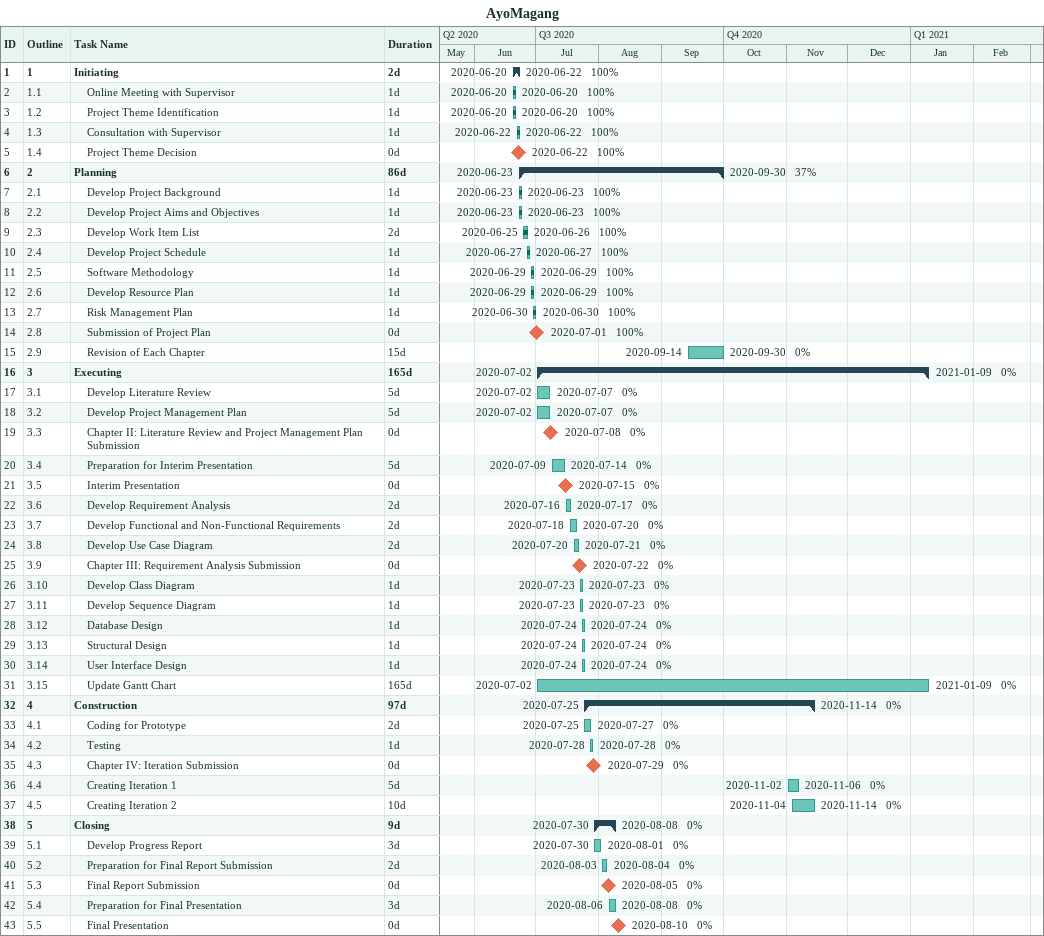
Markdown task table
AyoMagang

| ID | WBS | Task | Duration | Start | Finish | % complete |
|---|---|---|---|---|---|---|
| 1 | 1 | **Initiating** | 2d | 2020-06-20 | 2020-06-22 | 100 |
| 2 | 1.1 | Online Meeting with Supervisor | 1d | 2020-06-20 | 2020-06-20 | 100 |
| 3 | 1.2 | Project Theme Identification | 1d | 2020-06-20 | 2020-06-20 | 100 |
| 4 | 1.3 | Consultation with Supervisor | 1d | 2020-06-22 | 2020-06-22 | 100 |
| 5 | 1.4 | Project Theme Decision | 0d | 2020-06-22 | 2020-06-22 | 100 |
| 6 | 2 | **Planning** | 86d | 2020-06-23 | 2020-09-30 | 37 |
| 7 | 2.1 | Develop Project Background | 1d | 2020-06-23 | 2020-06-23 | 100 |
| 8 | 2.2 | Develop Project Aims and Objectives | 1d | 2020-06-23 | 2020-06-23 | 100 |
| 9 | 2.3 | Develop Work Item List | 2d | 2020-06-25 | 2020-06-26 | 100 |
| 10 | 2.4 | Develop Project Schedule | 1d | 2020-06-27 | 2020-06-27 | 100 |
| 11 | 2.5 | Software Methodology | 1d | 2020-06-29 | 2020-06-29 | 100 |
| 12 | 2.6 | Develop Resource Plan | 1d | 2020-06-29 | 2020-06-29 | 100 |
| 13 | 2.7 | Risk Management Plan | 1d | 2020-06-30 | 2020-06-30 | 100 |
| 14 | 2.8 | Submission of Project Plan | 0d | 2020-07-01 | 2020-07-01 | 100 |
| 15 | 2.9 | Revision of Each Chapter | 15d | 2020-09-14 | 2020-09-30 | 0 |
| 16 | 3 | **Executing** | 165d | 2020-07-02 | 2021-01-09 | 0 |
| 17 | 3.1 | Develop Literature Review | 5d | 2020-07-02 | 2020-07-07 | 0 |
| 18 | 3.2 | Develop Project Management Plan | 5d | 2020-07-02 | 2020-07-07 | 0 |
| 19 | 3.3 | Chapter II: Literature Review and Project Management Plan Submission | 0d | 2020-07-08 | 2020-07-08 | 0 |
| 20 | 3.4 | Preparation for Interim Presentation | 5d | 2020-07-09 | 2020-07-14 | 0 |
| 21 | 3.5 | Interim Presentation | 0d | 2020-07-15 | 2020-07-15 | 0 |
| 22 | 3.6 | Develop Requirement Analysis | 2d | 2020-07-16 | 2020-07-17 | 0 |
| 23 | 3.7 | Develop Functional and Non-Functional Requirements | 2d | 2020-07-18 | 2020-07-20 | 0 |
| 24 | 3.8 | Develop Use Case Diagram | 2d | 2020-07-20 | 2020-07-21 | 0 |
| 25 | 3.9 | Chapter III: Requirement Analysis Submission | 0d | 2020-07-22 | 2020-07-22 | 0 |
| 26 | 3.10 | Develop Class Diagram | 1d | 2020-07-23 | 2020-07-23 | 0 |
| 27 | 3.11 | Develop Sequence Diagram | 1d | 2020-07-23 | 2020-07-23 | 0 |
| 28 | 3.12 | Database Design | 1d | 2020-07-24 | 2020-07-24 | 0 |
| 29 | 3.13 | Structural Design | 1d | 2020-07-24 | 2020-07-24 | 0 |
| 30 | 3.14 | User Interface Design | 1d | 2020-07-24 | 2020-07-24 | 0 |
| 31 | 3.15 | Update Gantt Chart | 165d | 2020-07-02 | 2021-01-09 | 0 |
| 32 | 4 | **Construction** | 97d | 2020-07-25 | 2020-11-14 | 0 |
| 33 | 4.1 | Coding for Prototype | 2d | 2020-07-25 | 2020-07-27 | 0 |
| 34 | 4.2 | Testing | 1d | 2020-07-28 | 2020-07-28 | 0 |
| 35 | 4.3 | Chapter IV: Iteration Submission | 0d | 2020-07-29 | 2020-07-29 | 0 |
| 36 | 4.4 | Creating Iteration 1 | 5d | 2020-11-02 | 2020-11-06 | 0 |
| 37 | 4.5 | Creating Iteration 2 | 10d | 2020-11-04 | 2020-11-14 | 0 |
| 38 | 5 | **Closing** | 9d | 2020-07-30 | 2020-08-08 | 0 |
| 39 | 5.1 | Develop Progress Report | 3d | 2020-07-30 | 2020-08-01 | 0 |
| 40 | 5.2 | Preparation for Final Report Submission | 2d | 2020-08-03 | 2020-08-04 | 0 |
| 41 | 5.3 | Final Report Submission | 0d | 2020-08-05 | 2020-08-05 | 0 |
| 42 | 5.4 | Preparation for Final Presentation | 3d | 2020-08-06 | 2020-08-08 | 0 |
| 43 | 5.5 | Final Presentation | 0d | 2020-08-10 | 2020-08-10 | 0 |
